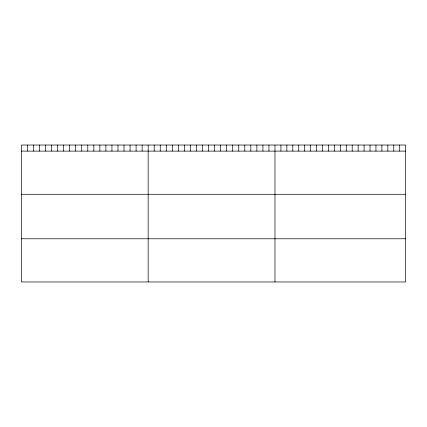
<?xml version="1.0" encoding="UTF-8"?>
<svg xmlns="http://www.w3.org/2000/svg" width="427" height="427" viewBox="0 0 427 427"><rect width="100%" height="100%" fill="white"/><g stroke="black" fill="none" stroke-linecap="round" stroke-linejoin="round"><path stroke-width="0.64" d="M405.65 151.105L405.65 281.964L21.35 281.964L21.35 145.036L405.65 145.036L405.65 151.105L21.35 151.105M21.35 194.285L405.65 194.285M21.35 238.778L405.65 238.778M399.709 145.036L399.709 151.105M393.774 145.036L393.774 151.105M387.833 145.036L387.833 151.105M381.893 145.036L381.893 151.105M375.952 145.036L375.952 151.105M370.017 145.036L370.017 151.105M364.076 145.036L364.076 151.105M358.136 145.036L358.136 151.105M352.195 145.036L352.195 151.105M346.26 145.036L346.26 151.105M340.319 145.036L340.319 151.105M334.378 145.036L334.378 151.105M328.443 145.036L328.443 151.105M322.502 145.036L322.502 151.105M316.562 145.036L316.562 151.105M310.621 145.036L310.621 151.105M304.686 145.036L304.686 151.105M298.745 145.036L298.745 151.105M292.805 145.036L292.805 151.105M286.864 145.036L286.864 151.105M280.929 145.036L280.929 151.105M274.988 145.036L274.988 281.964M268.951 145.036L268.951 151.105M262.909 145.036L262.909 151.105M256.873 145.036L256.873 151.105M250.83 145.036L250.83 151.105M244.794 145.036L244.794 151.105M238.752 145.036L238.752 151.105M232.715 145.036L232.715 151.105M226.678 145.036L226.678 151.105M220.636 145.036L220.636 151.105M214.6 145.036L214.6 151.105M208.557 145.036L208.557 151.105M202.521 145.036L202.521 151.105M196.479 145.036L196.479 151.105M190.442 145.036L190.442 151.105M184.405 145.036L184.405 151.105M178.363 145.036L178.363 151.105M172.327 145.036L172.327 151.105M166.284 145.036L166.284 151.105M160.248 145.036L160.248 151.105M154.206 145.036L154.206 151.105M148.169 145.036L148.169 281.964M142.132 145.036L142.132 151.105M136.09 145.036L136.09 151.105M130.054 145.036L130.054 151.105M124.011 145.036L124.011 151.105M117.975 145.036L117.975 151.105M111.933 145.036L111.933 151.105M105.896 145.036L105.896 151.105M99.859 145.036L99.859 151.105M93.817 145.036L93.817 151.105M87.781 145.036L87.781 151.105M81.738 145.036L81.738 151.105M75.702 145.036L75.702 151.105M69.66 145.036L69.66 151.105M63.623 145.036L63.623 151.105M57.586 145.036L57.586 151.105M51.544 145.036L51.544 151.105M45.508 145.036L45.508 151.105M39.465 145.036L39.465 151.105M33.429 145.036L33.429 151.105M27.387 145.036L27.387 151.105"/></g></svg>
